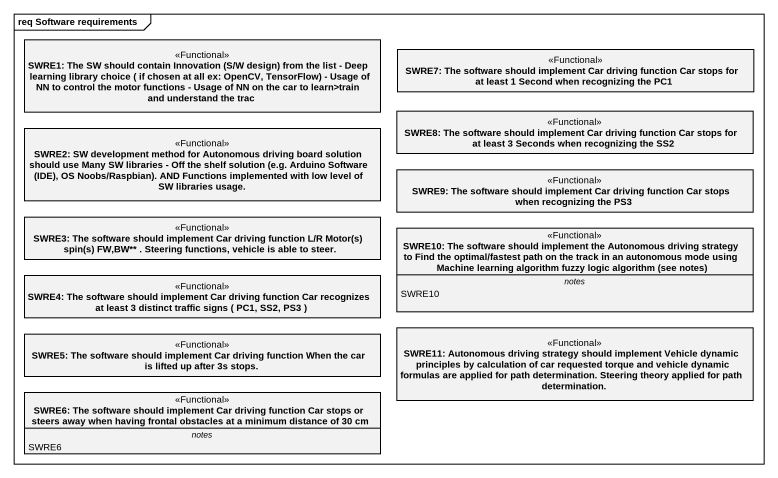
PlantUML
@startuml
mainframe req Software requirements
hide circle
hide empty members
class "SWRE1: The SW should contain Innovation (S/W design) from the list - Deep learning library choice ( if chosen at all ex: OpenCV, TensorFlow) - Usage of NN to control the motor functions - Usage of NN on the car to learn>train and understand the trac" as SWRE1_The_SW_should_contain <<Functional>>
class "SWRE7: The software should implement Car driving function Car stops for at least 1 Second when recognizing the PC1" as SWRE7_The_software_should <<Functional>>
class "SWRE8: The software should implement Car driving function Car stops for at least 3 Seconds when recognizing the SS2" as SWRE8_The_software_should <<Functional>>
class "SWRE2: SW development method for Autonomous driving board solution should use Many SW libraries - Off the shelf solution (e.g. Arduino Software (IDE), OS Noobs/Raspbian). AND Functions implemented with low level of SW libraries usage." as SWRE2_SW_development_method <<Functional>>
class "SWRE9: The software should implement Car driving function Car stops when recognizing the PS3" as SWRE9_The_software_should <<Functional>>
class "SWRE3: The software should implement Car driving function L/R Motor(s) spin(s) FW,BW** . Steering functions, vehicle is able to steer." as SWRE3_The_software_should <<Functional>>
class "SWRE10: The software should implement the Autonomous driving strategy to Find the optimal/fastest path on the track in an autonomous mode using Machine learning algorithm fuzzy logic algorithm (see notes)" as SWRE10_The_software_should <<Functional>> {
  -- notes --
  SWRE10
}
class "SWRE4: The software should implement Car driving function Car recognizes at least 3 distinct traffic signs ( PC1, SS2, PS3 )" as SWRE4_The_software_should <<Functional>>
class "SWRE5: The software should implement Car driving function When the car is lifted up after 3s stops." as SWRE5_The_software_should <<Functional>>
class "SWRE11: Autonomous driving strategy should implement Vehicle dynamic principles by calculation of car requested torque and vehicle dynamic formulas are applied for path determination. Steering theory applied for path determination." as SWRE11_Autonomous_driving <<Functional>>
class "SWRE6: The software should implement Car driving function Car stops or steers away when having frontal obstacles at a minimum distance of 30 cm" as SWRE6_The_software_should <<Functional>> {
  -- notes --
  SWRE6
}
@enduml
